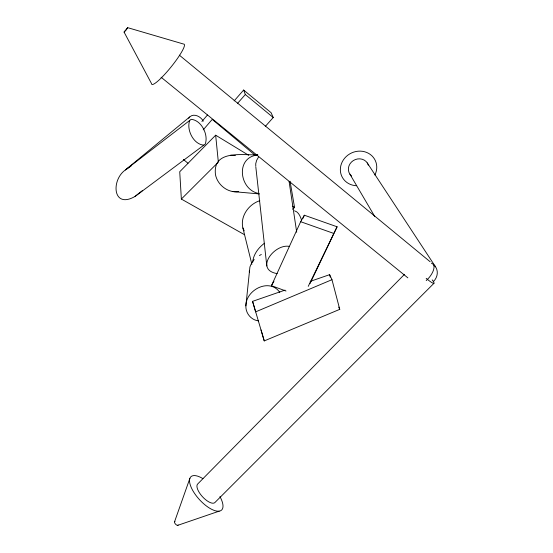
<?xml version="1.0" encoding="UTF-8"?>
<svg xmlns="http://www.w3.org/2000/svg" width="553" height="553" viewBox="0 0 553 553"><rect width="100%" height="100%" fill="white"/><g stroke="black" fill="none" stroke-linecap="round" stroke-linejoin="round"><path stroke-width="0.83" d="M258.631 320.913C251.214 320.125 245.511 313.288 245.878 305.871L249.915 266.961L251.594 263.034L254.18 259.488M252.693 262.246C253.315 254.477 258.348 247.792 264.445 243.251M245.878 305.871C245.76 289.779 269.65 277.592 279.783 292.371M124.066 32.081L127.625 27.65L183.624 44.067A25.77 4.071 -51.1 0 1 170.746 67.362A25.77 4.071 -51.1 0 1 151.508 83.565L124.066 32.081L126.298 29.855L127.625 27.65M174.554 521.769L189.866 478.393M302.954 218.352L304.35 215.221L337.095 226.785L310.026 283.558M286.012 291.03L271.447 285.701L300.659 221.705L304.35 215.221M308.242 286.357L337.095 226.785M189.741 120.347C186.161 129.644 193.495 144.471 203.85 145.142L205.253 144.063C208.64 134.732 201.465 120.215 191.172 119.324L125.434 169.916C110.925 179.946 112.556 209.456 135.07 196.426L203.85 145.142M271.447 285.701L273.956 281.221M258.493 157.093L256.627 160.398L255.721 163.757L255.79 166.156M188.718 118.301C192.326 112.273 200.704 116.089 203.262 121.176M201.893 121.48L207.472 114.983M203.207 129.858L212.234 119.393L254.94 155.082M234.14 100.895L243.638 90.042L271.115 112.708L273.237 117.519L265.267 126.457M237.368 103.591L245.325 94.522L243.638 90.042M135.07 196.426L140.296 192.161M248.753 155.338L215.656 135.195L179.732 171.741L181.356 199.059L244.509 234.714M404.506 274.336L197.898 483.785A12.664 5.157 47.5 0 0 202.246 496.47A12.664 5.157 47.5 0 0 214.785 502.649L433.925 283.33M181.356 199.059L218.345 162.126L215.656 135.195M292.655 209.234L294.549 207.486L290.076 181.246M139.238 193.287L142.508 190.488M189.707 116.932L125.434 169.916L131.068 166.059M259.419 255.534L261.334 254.491M310.15 281.408L329.616 274.668L331.973 279.687L255.652 311.851L252.569 301.35L285.009 290.118M252.569 301.35L264.251 340.911L339.756 309.355L331.973 279.687M177.693 525.35L219.161 511.159M259.792 200.691C248.781 204.216 240.057 216.216 242.885 227.947L251.885 264.334M238.654 191.573C228.036 193.315 217.46 184.979 215.463 174.603C212.497 149.587 242.249 155.255 257.753 154.854M257.767 154.999C235.08 157.107 239.2 189.838 258.832 193.522M289.661 246.458C274.565 243.147 254.041 269.795 277.177 273.617M230.566 155.22L235.433 155.607M232.281 191.525L259.44 193.93M300.659 221.705L333.687 233.401M294.535 210.804C298.744 212.027 300.21 216.299 301.537 220.004M292.33 206.165L294.549 207.486M161.068 77.213L407.865 277.855M245.325 94.522L273.237 117.519M179.345 55.162L430.172 261.756M183.368 159.423L187.972 163.246M367.254 162.907L435.508 266.788M349.89 174.154L374.713 216.43M338.726 307.102L339.756 309.355M242.885 227.947L244.226 230.884M261.03 329.947L264.251 340.911M329.616 274.668L330.259 277.122M289.088 181.446L296.712 232.274M255.818 166.951L266.809 265.979M249.258 271.005L249.424 272.56M433.393 264.458A13.355 6.201 -49 0 1 426.197 280.599M432.211 279.894A13.652 1.853 43.3 0 1 426.183 278.339M431.368 263.117A13.514 11.896 -23.4 0 1 433.434 281.581M219.935 496.594A22.645 9.221 47.5 0 1 213.942 510.322A22.645 9.221 47.5 0 1 190.467 485.534A22.645 9.221 47.5 0 1 202.93 478.642M178.128 524.991A2.468 1.092 48.2 0 1 175.488 524.071A2.468 1.092 48.2 0 1 174.997 521.41M356.664 185.746A18.512 16.991 -27 0 1 340.793 165.796A18.512 16.991 -27 0 1 364.641 151.757A18.512 16.991 -27 0 1 374.879 175.018M351.563 175.992A10.355 9.505 -27 0 1 353.236 160.619A10.355 9.505 -27 0 1 368.333 165.147"/></g></svg>
